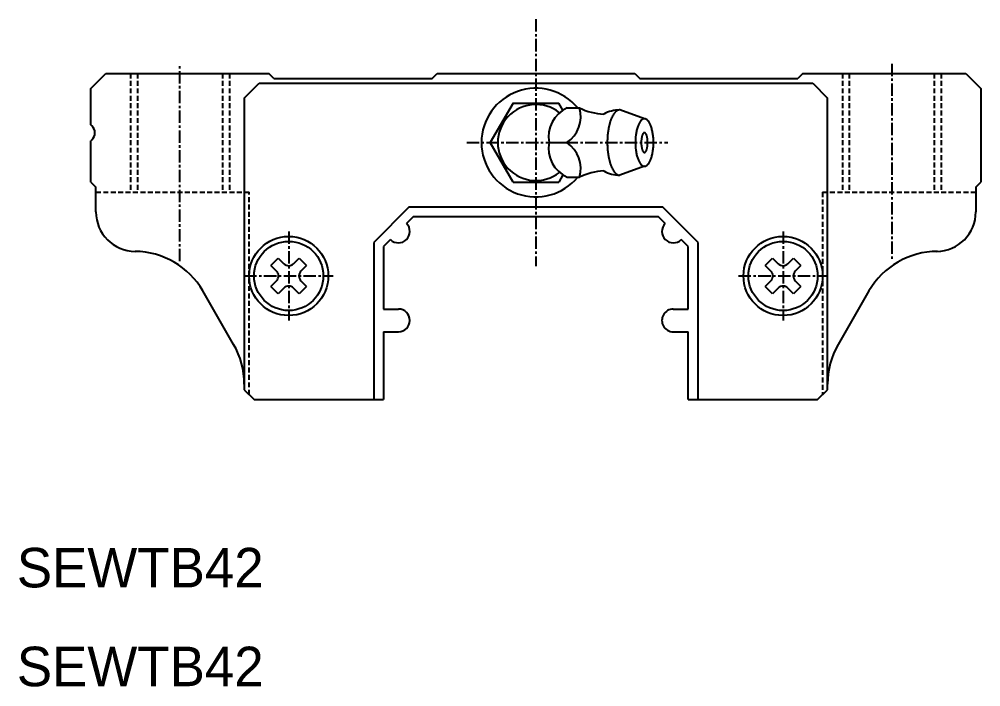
# Model space of a CAD drawing. Extents: x 10 to 280, y 10 to 195.
# Drawn here: x 10.2 to 107.5, y 9.9 to 77.5 of the extents above; entities that cross this region are included whole.
import ezdxf

# ---------------------------------------------------------------- set-up
doc = ezdxf.new("R2010")
doc.units = 0
doc.linetypes.add('CENTER', pattern=[2, 1.25, -0.25, 0.25, -0.25])
doc.linetypes.add('DASHED', pattern=[0.75, 0.5, -0.25])
doc.layers.get('0').update_dxf_attribs({"linetype": 'CONTINUOUS'})
doc.layers.add('CENTER', color=1, linetype='CENTER')

msp = doc.modelspace()

# ---------------------------------------------------------------- linework, layer by layer
at = {"color": 7, "linetype": 'CONTINUOUS'}
for p, q in [((17.5, 70.5), (19, 72)), ((19, 72), (35.5, 72)), ((36, 71.5), (35.5, 72)), ((52, 71.5), (52.5, 72)), ((52.5, 72), (72.5, 72)), ((72.5, 72), (73, 71.5)), ((89.5, 72), (89, 71.5)), ((89.5, 72), (106, 72)), ((106, 72), (107.5, 70.5)), ((33, 69.519), (34.5, 71.019)), ((34.5, 71.019), (90.5, 71.019)), ((36, 71.5), (52, 71.5)), ((73, 71.5), (89, 71.5)), ((90.5, 71.019), (92, 69.519)), ((17.5, 66.807), (17.5, 70.5)), ((107.5, 70.5), (107.5, 61)), ((33, 69.519), (33, 40)), ((92, 40), (92, 69.519)), ((60.191, 69.019), (57.881, 65.019)), ((60.191, 69.019), (62.5, 69.019)), ((62.5, 69.019), (64.809, 69.019)), ((65.22, 68.308), (64.809, 69.019)), ((65.645, 68.526), (66.924, 68.526)), ((73.481, 67.419), (70.986, 68.319)), ((17.6, 66.707), (17.5, 66.807)), ((17.6, 65.293), (17.5, 65.193)), ((17.5, 61), (17.5, 65.193)), ((60.191, 61.019), (57.881, 65.019)), ((63.85, 65.019), (65.645, 65.019)), ((73.481, 62.619), (70.986, 61.719)), ((65.232, 61.752), (64.809, 61.019)), ((65.645, 61.512), (66.924, 61.512)), ((17.5, 61), (18, 60.5)), ((18, 57.999), (18, 60.5)), ((60.191, 61.019), (62.5, 61.019)), ((62.5, 61.019), (64.809, 61.019)), ((107, 60.5), (107.5, 61)), ((107, 60.5), (107, 57.999)), ((49.7, 58.519), (46.1, 54.919)), ((49.7, 58.519), (75.3, 58.519)), ((78.9, 54.919), (75.3, 58.519)), ((50.114, 57.519), (49.42, 56.825)), ((50.114, 57.519), (74.886, 57.519)), ((75.58, 56.825), (74.886, 57.519)), ((46.1, 54.919), (46.1, 39)), ((47.794, 55.199), (47.1, 54.505)), ((47.1, 54.505), (47.1, 48.169)), ((77.9, 54.505), (77.206, 55.199)), ((77.9, 48.169), (77.9, 54.505)), ((78.9, 39), (78.9, 54.919)), ((35.691, 52.585), (36.434, 53.328)), ((35.691, 52.585), (36.262, 52.014)), ((36.434, 53.328), (37.005, 52.757)), ((37.995, 52.757), (38.566, 53.328)), ((38.566, 53.328), (39.309, 52.585)), ((38.738, 52.014), (39.309, 52.585)), ((85.691, 52.585), (86.434, 53.328)), ((85.691, 52.585), (86.262, 52.014)), ((86.434, 53.328), (87.005, 52.757)), ((87.995, 52.757), (88.566, 53.328)), ((88.566, 53.328), (89.309, 52.585)), ((88.738, 52.014), (89.309, 52.585)), ((36.262, 51.024), (35.691, 50.453)), ((39.309, 50.453), (38.738, 51.024)), ((86.262, 51.024), (85.691, 50.453)), ((89.309, 50.453), (88.738, 51.024)), ((31.928, 44.598), (28.809, 50)), ((36.434, 49.71), (35.691, 50.453)), ((37.005, 50.281), (36.434, 49.71)), ((38.566, 49.71), (37.995, 50.281)), ((39.309, 50.453), (38.566, 49.71)), ((86.434, 49.71), (85.691, 50.453)), ((87.005, 50.281), (86.434, 49.71)), ((88.566, 49.71), (87.995, 50.281)), ((89.309, 50.453), (88.566, 49.71)), ((96.191, 50), (93.072, 44.598)), ((47.1, 48.169), (48.6, 48.169)), ((76.4, 48.169), (77.9, 48.169)), ((47.1, 45.869), (47.1, 39)), ((47.1, 45.869), (48.6, 45.869)), ((76.4, 45.869), (77.9, 45.869)), ((77.9, 39), (77.9, 45.869)), ((33, 40), (34, 39)), ((91, 39), (92, 40)), ((34, 39), (47.1, 39)), ((77.9, 39), (91, 39))]:
    msp.add_line(p, q, dxfattribs=at)
at = {"color": 3, "linetype": 'DASHED'}
for p, q in [((21.5, 72), (21.5, 60)), ((22.2, 72), (22.2, 60)), ((30.8, 72), (30.8, 60)), ((31.5, 72), (31.5, 60)), ((93.5, 72), (93.5, 60)), ((94.2, 72), (94.2, 60)), ((102.8, 72), (102.8, 60)), ((103.5, 72), (103.5, 60)), ((18, 60), (33.5, 60)), ((33.5, 39.5), (33.5, 60)), ((91.5, 60), (91.5, 39.5)), ((91.5, 60), (107, 60))]:
    msp.add_line(p, q, dxfattribs=at)
at = {"color": 7, "linetype": 'CONTINUOUS'}
for points in [[(70.986, 68.319, 0), (70.955, 68.318, 0), (70.924, 68.315, 0), (70.893, 68.31, 0), (70.862, 68.303, 0), (70.832, 68.294, 0), (70.801, 68.283, 0), (70.77, 68.27, 0), (70.74, 68.256, 0), (70.71, 68.239, 0), (70.679, 68.22, 0), (70.649, 68.2, 0), (70.62, 68.177, 0), (70.59, 68.152, 0), (70.561, 68.126, 0), (70.532, 68.098, 0), (70.503, 68.068, 0), (70.475, 68.036, 0), (70.446, 68.002, 0), (70.418, 67.967, 0), (70.391, 67.929, 0), (70.364, 67.89, 0), (70.337, 67.85, 0), (70.311, 67.807, 0), (70.285, 67.763, 0), (70.259, 67.717, 0), (70.234, 67.67, 0), (70.209, 67.621, 0), (70.185, 67.57, 0), (70.161, 67.518, 0), (70.138, 67.464, 0), (70.115, 67.409, 0), (70.093, 67.353, 0), (70.072, 67.294, 0), (70.05, 67.235, 0), (70.03, 67.174, 0), (70.01, 67.112, 0), (69.991, 67.049, 0), (69.972, 66.985, 0), (69.954, 66.919, 0), (69.936, 66.852, 0), (69.919, 66.784, 0), (69.903, 66.716, 0), (69.888, 66.646, 0), (69.873, 66.575, 0), (69.858, 66.503, 0), (69.845, 66.43, 0), (69.832, 66.356, 0), (69.82, 66.282, 0), (69.808, 66.207, 0), (69.797, 66.131, 0), (69.787, 66.054, 0), (69.778, 65.977, 0), (69.769, 65.899, 0), (69.761, 65.821, 0), (69.754, 65.742, 0), (69.748, 65.663, 0), (69.742, 65.583, 0), (69.737, 65.503, 0), (69.733, 65.423, 0), (69.73, 65.343, 0), (69.727, 65.262, 0), (69.725, 65.181, 0), (69.724, 65.1, 0), (69.723, 65.019, 0), (69.724, 64.938, 0), (69.725, 64.857, 0), (69.727, 64.776, 0), (69.73, 64.695, 0), (69.733, 64.615, 0), (69.737, 64.535, 0), (69.742, 64.455, 0), (69.748, 64.375, 0), (69.754, 64.296, 0), (69.761, 64.217, 0), (69.769, 64.139, 0), (69.778, 64.061, 0), (69.787, 63.984, 0), (69.797, 63.907, 0), (69.808, 63.831, 0), (69.82, 63.756, 0), (69.832, 63.682, 0), (69.845, 63.608, 0), (69.858, 63.535, 0), (69.873, 63.463, 0), (69.888, 63.392, 0), (69.903, 63.323, 0), (69.919, 63.254, 0), (69.936, 63.186, 0), (69.954, 63.119, 0), (69.972, 63.053, 0), (69.991, 62.989, 0), (70.01, 62.925, 0), (70.03, 62.864, 0), (70.05, 62.803, 0), (70.072, 62.743, 0), (70.093, 62.686, 0), (70.115, 62.629, 0), (70.138, 62.574, 0), (70.161, 62.52, 0), (70.185, 62.468, 0), (70.209, 62.417, 0), (70.234, 62.368, 0), (70.259, 62.321, 0), (70.285, 62.275, 0), (70.311, 62.231, 0), (70.337, 62.188, 0), (70.364, 62.148, 0), (70.391, 62.109, 0), (70.418, 62.071, 0), (70.446, 62.036, 0), (70.475, 62.002, 0), (70.503, 61.97, 0), (70.532, 61.94, 0), (70.561, 61.912, 0), (70.59, 61.886, 0), (70.62, 61.861, 0), (70.649, 61.838, 0), (70.679, 61.818, 0), (70.71, 61.799, 0), (70.74, 61.782, 0), (70.77, 61.768, 0), (70.801, 61.755, 0), (70.832, 61.744, 0), (70.862, 61.735, 0), (70.893, 61.728, 0), (70.924, 61.723, 0), (70.955, 61.72, 0), (70.986, 61.719, 0)], [(73.481, 67.419, 0), (73.436, 67.416, 0), (73.391, 67.407, 0), (73.346, 67.393, 0), (73.302, 67.373, 0), (73.258, 67.347, 0), (73.214, 67.316, 0), (73.171, 67.279, 0), (73.129, 67.236, 0), (73.088, 67.189, 0), (73.048, 67.136, 0), (73.008, 67.078, 0), (72.971, 67.014, 0), (72.934, 66.947, 0), (72.898, 66.874, 0), (72.864, 66.797, 0), (72.831, 66.716, 0), (72.8, 66.631, 0), (72.771, 66.541, 0), (72.743, 66.449, 0), (72.717, 66.352, 0), (72.693, 66.253, 0), (72.671, 66.15, 0), (72.65, 66.045, 0), (72.632, 65.937, 0), (72.616, 65.828, 0), (72.602, 65.716, 0), (72.59, 65.602, 0), (72.58, 65.487, 0), (72.572, 65.371, 0), (72.567, 65.254, 0), (72.563, 65.137, 0), (72.562, 65.019, 0), (72.563, 64.901, 0), (72.567, 64.784, 0), (72.572, 64.667, 0), (72.58, 64.551, 0), (72.59, 64.436, 0), (72.602, 64.322, 0), (72.616, 64.21, 0), (72.632, 64.101, 0), (72.65, 63.993, 0), (72.671, 63.888, 0), (72.693, 63.785, 0), (72.717, 63.686, 0), (72.743, 63.589, 0), (72.771, 63.496, 0), (72.8, 63.407, 0), (72.831, 63.322, 0), (72.864, 63.241, 0), (72.898, 63.164, 0), (72.934, 63.091, 0), (72.971, 63.023, 0), (73.008, 62.96, 0), (73.048, 62.902, 0), (73.088, 62.849, 0), (73.129, 62.802, 0), (73.171, 62.759, 0), (73.214, 62.722, 0), (73.258, 62.691, 0), (73.302, 62.665, 0), (73.346, 62.645, 0), (73.391, 62.631, 0), (73.436, 62.622, 0), (73.481, 62.619, 0), (73.526, 62.622, 0), (73.571, 62.631, 0), (73.615, 62.645, 0), (73.66, 62.665, 0), (73.704, 62.691, 0), (73.747, 62.722, 0), (73.79, 62.759, 0), (73.832, 62.802, 0), (73.873, 62.849, 0), (73.914, 62.902, 0), (73.953, 62.96, 0), (73.991, 63.023, 0), (74.028, 63.091, 0), (74.063, 63.164, 0), (74.097, 63.241, 0), (74.13, 63.322, 0), (74.161, 63.407, 0), (74.191, 63.496, 0), (74.218, 63.589, 0), (74.244, 63.686, 0), (74.269, 63.785, 0), (74.291, 63.888, 0), (74.311, 63.993, 0), (74.329, 64.101, 0), (74.346, 64.21, 0), (74.36, 64.322, 0), (74.372, 64.436, 0), (74.382, 64.551, 0), (74.389, 64.667, 0), (74.395, 64.784, 0), (74.398, 64.901, 0), (74.399, 65.019, 0), (74.398, 65.137, 0), (74.395, 65.254, 0), (74.389, 65.371, 0), (74.382, 65.487, 0), (74.372, 65.602, 0), (74.36, 65.716, 0), (74.346, 65.828, 0), (74.329, 65.937, 0), (74.311, 66.045, 0), (74.291, 66.15, 0), (74.269, 66.253, 0), (74.244, 66.352, 0), (74.218, 66.449, 0), (74.191, 66.541, 0), (74.161, 66.631, 0), (74.13, 66.716, 0), (74.097, 66.797, 0), (74.063, 66.874, 0), (74.028, 66.947, 0), (73.991, 67.014, 0), (73.953, 67.078, 0), (73.914, 67.136, 0), (73.873, 67.189, 0), (73.832, 67.236, 0), (73.79, 67.279, 0), (73.747, 67.316, 0), (73.704, 67.347, 0), (73.66, 67.373, 0), (73.615, 67.393, 0), (73.571, 67.407, 0), (73.526, 67.416, 0), (73.481, 67.419, 0)], [(73.481, 64.019, 0), (73.497, 64.02, 0), (73.513, 64.024, 0), (73.528, 64.03, 0), (73.544, 64.038, 0), (73.56, 64.049, 0), (73.575, 64.062, 0), (73.59, 64.078, 0), (73.605, 64.095, 0), (73.62, 64.115, 0), (73.634, 64.137, 0), (73.648, 64.161, 0), (73.661, 64.188, 0), (73.674, 64.216, 0), (73.687, 64.246, 0), (73.699, 64.278, 0), (73.71, 64.312, 0), (73.721, 64.347, 0), (73.732, 64.385, 0), (73.742, 64.423, 0), (73.751, 64.463, 0), (73.759, 64.505, 0), (73.767, 64.548, 0), (73.774, 64.591, 0), (73.781, 64.636, 0), (73.787, 64.682, 0), (73.791, 64.729, 0), (73.796, 64.776, 0), (73.799, 64.824, 0), (73.802, 64.872, 0), (73.804, 64.921, 0), (73.805, 64.97, 0), (73.805, 65.019, 0), (73.805, 65.068, 0), (73.804, 65.117, 0), (73.802, 65.166, 0), (73.799, 65.214, 0), (73.796, 65.262, 0), (73.791, 65.309, 0), (73.787, 65.356, 0), (73.781, 65.402, 0), (73.774, 65.447, 0), (73.767, 65.49, 0), (73.759, 65.533, 0), (73.751, 65.575, 0), (73.742, 65.615, 0), (73.732, 65.653, 0), (73.721, 65.691, 0), (73.71, 65.726, 0), (73.699, 65.76, 0), (73.687, 65.792, 0), (73.674, 65.822, 0), (73.661, 65.85, 0), (73.648, 65.877, 0), (73.634, 65.901, 0), (73.62, 65.923, 0), (73.605, 65.943, 0), (73.59, 65.96, 0), (73.575, 65.976, 0), (73.56, 65.989, 0), (73.544, 66, 0), (73.528, 66.008, 0), (73.513, 66.014, 0), (73.497, 66.018, 0), (73.481, 66.019, 0), (73.465, 66.018, 0), (73.449, 66.014, 0), (73.433, 66.008, 0), (73.417, 66, 0), (73.402, 65.989, 0), (73.386, 65.976, 0), (73.371, 65.96, 0), (73.356, 65.943, 0), (73.342, 65.923, 0), (73.328, 65.901, 0), (73.314, 65.877, 0), (73.3, 65.85, 0), (73.287, 65.822, 0), (73.275, 65.792, 0), (73.263, 65.76, 0), (73.251, 65.726, 0), (73.24, 65.691, 0), (73.23, 65.653, 0), (73.22, 65.615, 0), (73.211, 65.575, 0), (73.202, 65.533, 0), (73.194, 65.49, 0), (73.187, 65.447, 0), (73.181, 65.402, 0), (73.175, 65.356, 0), (73.17, 65.309, 0), (73.166, 65.262, 0), (73.162, 65.214, 0), (73.159, 65.166, 0), (73.158, 65.117, 0), (73.156, 65.068, 0), (73.156, 65.019, 0), (73.156, 64.97, 0), (73.158, 64.921, 0), (73.159, 64.872, 0), (73.162, 64.824, 0), (73.166, 64.776, 0), (73.17, 64.729, 0), (73.175, 64.682, 0), (73.181, 64.636, 0), (73.187, 64.591, 0), (73.194, 64.548, 0), (73.202, 64.505, 0), (73.211, 64.463, 0), (73.22, 64.423, 0), (73.23, 64.385, 0), (73.24, 64.347, 0), (73.251, 64.312, 0), (73.263, 64.278, 0), (73.275, 64.246, 0), (73.287, 64.216, 0), (73.3, 64.188, 0), (73.314, 64.161, 0), (73.328, 64.137, 0), (73.342, 64.115, 0), (73.356, 64.095, 0), (73.371, 64.078, 0), (73.386, 64.062, 0), (73.402, 64.049, 0), (73.417, 64.038, 0), (73.433, 64.03, 0), (73.449, 64.024, 0), (73.465, 64.02, 0), (73.481, 64.019, 0)]]:
    msp.add_polyline3d(points, dxfattribs=at)
for centre, radius in [((37.5, 51.519), 4), ((87.5, 51.519), 4), ((37.5, 51.519), 3.5), ((87.5, 51.519), 3.5)]:
    msp.add_circle(centre, radius, dxfattribs=at)
for centre, radius, start, end in [((62.5, 65.019), 5.5, 39.62121, 320.37879), ((62.5, 65.019), 3.85, 51.52651, 308.47349), ((66.967, 65.626), 3.176, 114.03975, 191.01614), ((63.87, 67.653), 3.176, 303.98386, 15.97117), ((69.616, 73.889), 6, 243.20602, 267.6158), ((70.986, 65.019), 3.3, 90.00007, 119.40699), ((16.893, 66), 1, 315.00119, 45.00009), ((66.967, 64.412), 3.176, 168.98386, 245.96025), ((63.87, 62.385), 3.176, 344.02883, 56.01614), ((69.616, 56.149), 6, 92.3842, 116.79398), ((70.986, 65.019), 3.3, 240.59301, 269.99993), ((22, 57.999), 4, 179.99985, 269.43288), ((103, 57.999), 4, 270.56714, 0.00015), ((48.6, 56.019), 1.15, 225.50205, 44.49822), ((76.4, 56.019), 1.15, 135.50177, 314.49796), ((21.881, 46), 8, 29.99997, 89.43286), ((103.119, 46), 8, 90.00009, 150.00002), ((37.5, 53.252), 0.7, 225.00005, 314.99996), ((87.5, 53.252), 0.7, 225.00005, 314.99996), ((35.767, 51.519), 0.7, 315.00002, 44.99998), ((39.233, 51.519), 0.7, 135, 224.99998), ((85.767, 51.519), 0.7, 315.00002, 44.99998), ((89.233, 51.519), 0.7, 135, 224.99998), ((37.5, 49.786), 0.7, 45.00004, 134.99995), ((87.5, 49.786), 0.7, 45.00004, 134.99995), ((48.6, 47.019), 1.15, 270.00002, 89.99998), ((76.4, 47.019), 1.15, 89.99998, 270.00002), ((24.93, 40.579), 8.07, 359.99774, 29.86684), ((100.07, 40.579), 8.07, 150.13315, 180.00225)]:
    msp.add_arc(centre, radius, start, end, dxfattribs=at)
at = {"layer": 'CENTER', "color": 1, "linetype": 'CENTER'}
for p, q in [((62.5, 77.5), (62.5, 52.519)), ((26.5, 53), (26.5, 73)), ((98.5, 73), (98.5, 53)), ((55.5, 65.019), (75.842, 65.019)), ((37.5, 56.019), (37.5, 47.019)), ((87.5, 56.019), (87.5, 47.019)), ((33, 51.519), (42, 51.519)), ((83, 51.519), (92, 51.519))]:
    msp.add_line(p, q, dxfattribs=at)

# ---------------------------------------------------------------- texts
at = {"color": 7, "linetype": 'CONTINUOUS'}
for p in [(10, 20), (10, 10)]:
    msp.add_text('SEWTB42', height=4, dxfattribs=at).set_placement(p)

doc.saveas('drawing.dxf')
